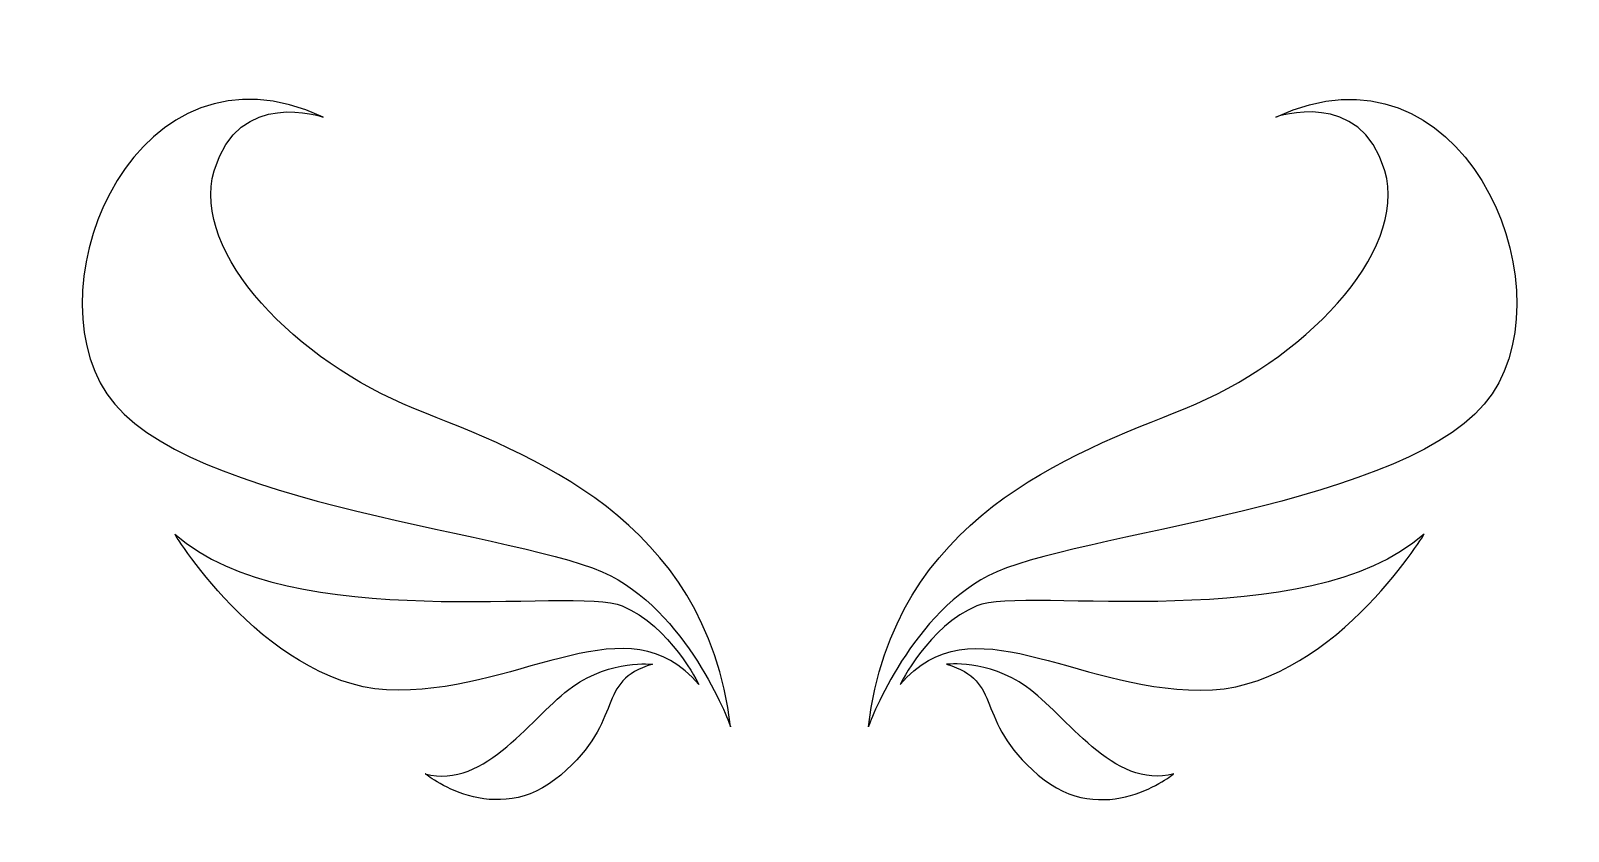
# Model space of a CAD drawing. Header units: centimetres. Extents: x -10.3 to 10.3, y -5.1 to 5.6.
import ezdxf

# ---------------------------------------------------------------- set-up
doc = ezdxf.new("R2010")
doc.units = ezdxf.units.CM
doc.header["$MEASUREMENT"] = 0
doc.layers.add('Camada 1', color=7, linetype='Continuous')

msp = doc.modelspace()

# ---------------------------------------------------------------- linework, layer by layer
at = {"layer": 'Camada 1'}
for points, knots in [([(-6.39251, 4.46164), (-6.39251, 4.46164), (-7.53088, 4.85762), (-7.85269, 3.74174), (-7.85269, 3.74174), (-8.17421, 2.6258), (-6.73599, 1.17742), (-5.17368, 0.55121), (-5.17368, 0.55121), (-3.61169, -0.07516), (-1.26324, -0.91286), (-0.92365, -3.7221), (-0.92365, -3.7221), (-0.92365, -3.7221), (-1.43967, -2.2716), (-2.53279, -1.69449), (-2.53279, -1.69449), (-3.62576, -1.11723), (-8.27211, -0.77523), (-9.29284, 0.74702), (-9.29284, 0.74702), (-10.3136, 2.26925), (-8.86649, 5.61972), (-6.39251, 4.46164)], [0, 0, 0, 0, 0.14285714, 0.14285714, 0.14285714, 0.14285714, 0.28571429, 0.28571429, 0.28571429, 0.28571429, 0.42857143, 0.42857143, 0.42857143, 0.42857143, 0.57142857, 0.57142857, 0.57142857, 0.57142857, 0.71428571, 0.71428571, 0.71428571, 0.71428571, 1, 1, 1, 1]), ([(6.39219, 4.46164), (6.39219, 4.46164), (7.53104, 4.85762), (7.85269, 3.74174), (7.85269, 3.74174), (8.17419, 2.62583), (6.73599, 1.17745), (5.174, 0.55124), (5.174, 0.55124), (3.61203, -0.07513), (1.26325, -0.91283), (0.92363, -3.72207), (0.92363, -3.72207), (0.92363, -3.72207), (1.43999, -2.27157), (2.53277, -1.69446), (2.53277, -1.69446), (3.62558, -1.11722), (8.27209, -0.77519), (9.29285, 0.74704), (9.29285, 0.74704), (10.3136, 2.26925), (8.86652, 5.61972), (6.39219, 4.46164)], [0, 0, 0, 0, 0.14285714, 0.14285714, 0.14285714, 0.14285714, 0.28571429, 0.28571429, 0.28571429, 0.28571429, 0.42857143, 0.42857143, 0.42857143, 0.42857143, 0.57142857, 0.57142857, 0.57142857, 0.57142857, 0.71428571, 0.71428571, 0.71428571, 0.71428571, 1, 1, 1, 1]), ([(-1.35082, -3.15309), (-1.35082, -3.15309), (-1.73759, -2.36595), (-2.37769, -2.09888), (-2.37769, -2.09888), (-3.01814, -1.83181), (-6.82097, -2.51118), (-8.38164, -1.13662), (-8.38164, -1.13662), (-8.38164, -1.13662), (-7.10111, -3.24503), (-5.38015, -3.23225), (-5.38015, -3.23225), (-3.6592, -3.21934), (-2.31131, -2.03216), (-1.35082, -3.15309)], [0, 0, 0, 0, 0.2, 0.2, 0.2, 0.2, 0.4, 0.4, 0.4, 0.4, 0.6, 0.6, 0.6, 0.6, 1, 1, 1, 1]), ([(1.35082, -3.15309), (1.35082, -3.15309), (1.73759, -2.36595), (2.37772, -2.09888), (2.37772, -2.09888), (3.01814, -1.83181), (6.821, -2.51118), (8.38167, -1.13662), (8.38167, -1.13662), (8.38167, -1.13662), (7.10114, -3.24503), (5.38018, -3.23225), (5.38018, -3.23225), (3.65907, -3.21934), (2.31115, -2.03216), (1.35082, -3.15309)], [0, 0, 0, 0, 0.2, 0.2, 0.2, 0.2, 0.4, 0.4, 0.4, 0.4, 0.6, 0.6, 0.6, 0.6, 1, 1, 1, 1]), ([(-1.97346, -2.88327), (-1.97346, -2.88327), (-2.51858, -2.81443), (-3.04592, -3.18458), (-3.04592, -3.18458), (-3.57292, -3.55471), (-4.21271, -4.57433), (-5.02085, -4.35253), (-5.02085, -4.35253), (-5.02085, -4.35253), (-4.07814, -5.12398), (-3.20247, -4.36933), (-3.20247, -4.36933), (-2.32665, -3.6145), (-2.74604, -3.10753), (-1.97346, -2.88327)], [0, 0, 0, 0, 0.2, 0.2, 0.2, 0.2, 0.4, 0.4, 0.4, 0.4, 0.6, 0.6, 0.6, 0.6, 1, 1, 1, 1]), ([(1.97362, -2.88327), (1.97362, -2.88327), (2.51858, -2.81443), (3.0459, -3.18458), (3.0459, -3.18458), (3.57292, -3.55471), (4.21255, -4.57433), (5.02099, -4.35253), (5.02099, -4.35253), (5.02099, -4.35253), (4.07794, -5.12398), (3.2023, -4.36933), (3.2023, -4.36933), (2.32665, -3.6145), (2.74607, -3.10753), (1.97362, -2.88327)], [0, 0, 0, 0, 0.2, 0.2, 0.2, 0.2, 0.4, 0.4, 0.4, 0.4, 0.6, 0.6, 0.6, 0.6, 1, 1, 1, 1])]:
    msp.add_open_spline(points, degree=3, knots=knots, dxfattribs=at)

doc.saveas('drawing.dxf')
